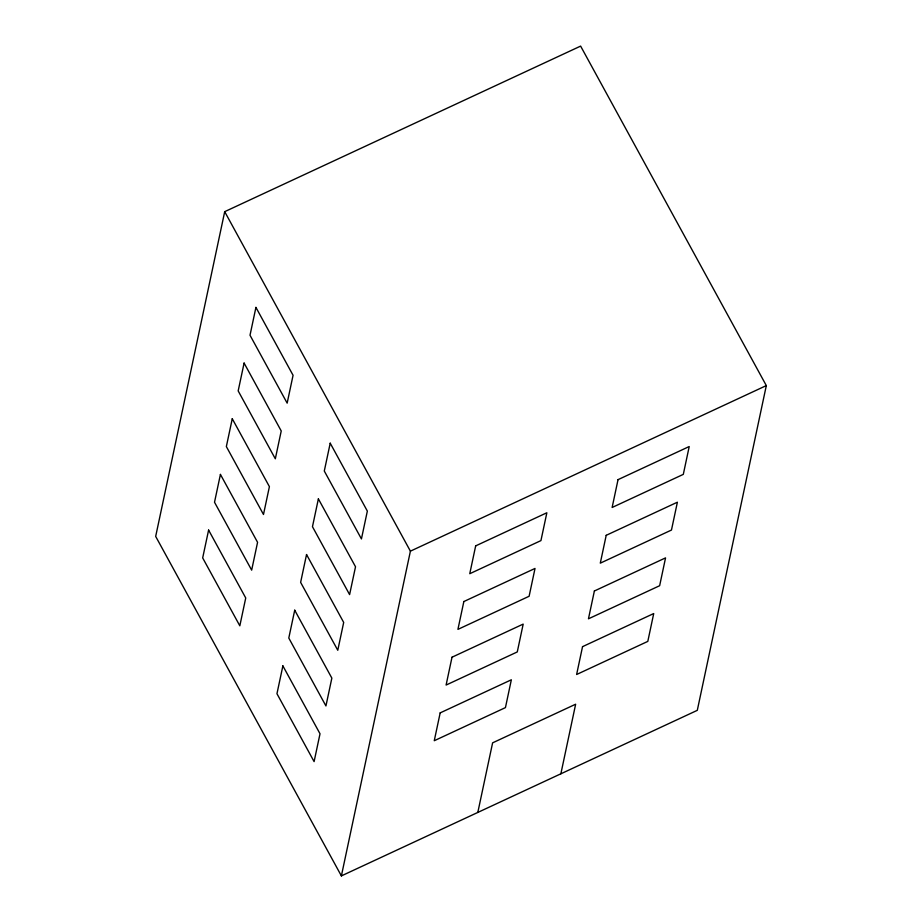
<?xml version="1.0" encoding="UTF-8"?>
<svg xmlns="http://www.w3.org/2000/svg" width="922" height="922" viewBox="0 0 922 922"><rect width="100%" height="100%" fill="white"/><g stroke="black" fill="none" stroke-linecap="round" stroke-linejoin="round"><path stroke-width="1.38" d="M224.703 211.668L155.68 536.408L341.382 875.9L697.297 710.332L766.32 385.592L580.618 46.1L224.703 211.668L410.405 551.16L341.382 875.9M477.815 812.432L492.613 742.844L575.651 704.212L560.864 773.8M410.405 551.16L766.32 385.592M208.603 530.081L202.679 557.914L239.824 625.819L245.736 597.975L208.603 530.081M220.427 474.415L214.515 502.248L251.66 570.142L257.572 542.309L220.427 474.415M232.263 418.738L226.351 446.571L263.485 514.476L269.408 486.643L232.263 418.738M244.1 363.072L238.176 390.905L275.321 458.799L281.233 430.966L244.1 363.072M255.924 307.395L250.012 335.239L287.157 403.133L293.069 375.3L255.924 307.395M282.881 665.88L276.957 693.713L314.102 761.607L320.015 733.774L282.881 665.88M294.717 610.203L288.793 638.047L325.939 705.941L331.851 678.108L294.717 610.203M306.542 554.537L300.63 582.37L337.775 650.264L343.687 622.431L306.542 554.537M318.378 498.871L312.466 526.704L349.599 594.598L355.523 566.765L318.378 498.871M330.214 443.194L324.29 471.027L361.436 538.932L367.348 511.088L330.214 443.194M440.174 712.89L434.262 740.723L505.44 707.612L511.353 679.779L440.174 712.89M452.011 657.213L446.098 685.058L517.277 651.935L523.189 624.102L452.011 657.213M463.847 601.547L457.923 629.38L529.113 596.269L535.025 568.436L463.847 601.547M475.671 545.882L469.759 573.715L540.937 540.603L546.861 512.759L475.671 545.882M582.543 646.656L576.619 674.501L647.809 641.389L653.721 613.545L582.543 646.656M594.379 590.99L588.455 618.823L659.645 585.712L665.557 557.879L594.379 590.99M606.203 535.325L600.291 563.158L671.47 530.046L677.393 502.202L606.203 535.325M618.04 479.647L612.127 507.48L683.306 474.369L689.218 446.536L618.04 479.647"/></g></svg>
